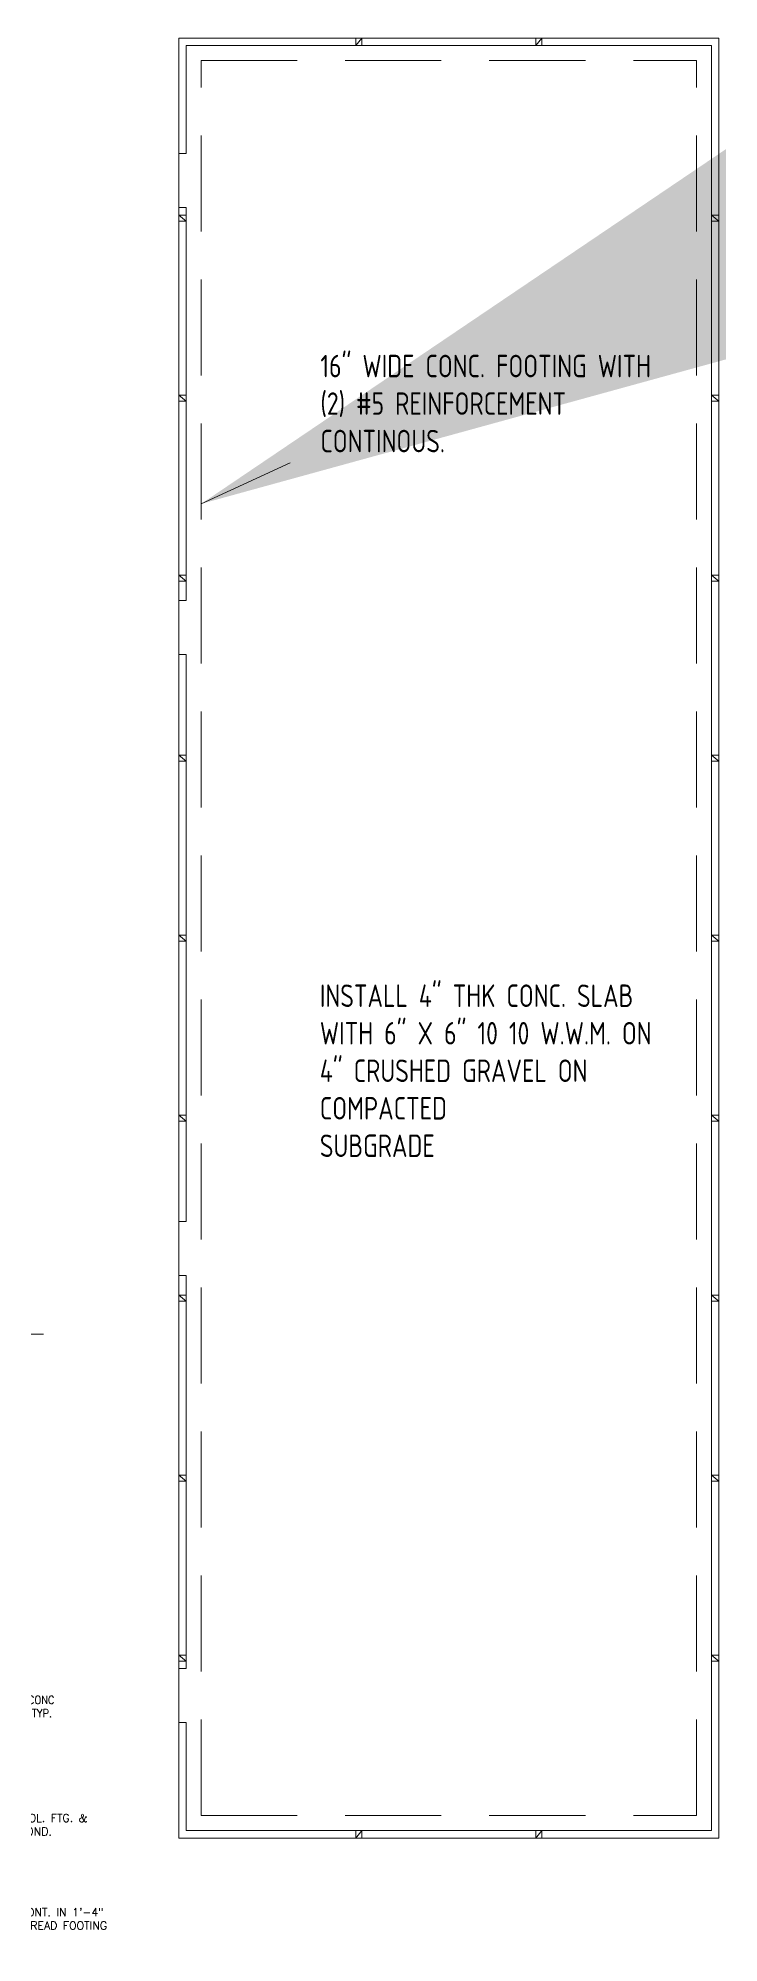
# Model space of a CAD drawing. Header units: feet. Extents: x -21713 to -20583, y -11834 to -10950.
# Drawn here: x -21071.9 to -21064.81, y -10974 to -10954.16 of the extents above; entities that cross this region are included whole.
import ezdxf

# ---------------------------------------------------------------- set-up
doc = ezdxf.new("R2010")
doc.units = ezdxf.units.FT
doc.header["$MEASUREMENT"] = 0
doc.linetypes.add('CENTERX2', pattern=[4, 2.5, -0.5, 0.5, -0.5])
doc.linetypes.add('DASHEDX2', pattern=[1.5, 1, -0.5])
doc.layers.get('0').update_dxf_attribs({"color": 4, "linetype": 'CENTERX2', "lineweight": 5})
for name, color, linetype, lineweight in [('anno', 7, 'Continuous', 9), ('anno2', 6, 'CENTERX2', 5), ('dim', 3, 'Continuous', 5), ('pipe', 4, 'Continuous', 5), ('wall', 7, 'Continuous', 9)]:
    doc.layers.add(name, color=color, linetype=linetype, lineweight=lineweight)
doc.styles.add('ARCH', font='archstyl.shx', dxfattribs={"width": 0.9})
doc.styles.add('ROMANS', font='ROMANS', dxfattribs={"height": 0.2})
doc.styles.get("Standard").update_dxf_attribs({"font": 'Roboto_Regular.ttf'})
doc.dimstyles.get("Standard").update_dxf_attribs({"dimtxt": 0.18, "dimasz": 0.18, "dimexe": 0.18, "dimexo": 0.0625, "dimgap": 0.09, "dimtad": 0, "dimtih": 1, "dimtoh": 1, "dimdec": 4, "dimzin": 0, "dimdsep": 46, "dimtxsty": 'Standard', "dimcen": 0.09, "dimadec": 0, "dimazin": 0, "dimtfac": 1, "dimtdec": 4, "dimtofl": 0, "dimtmove": 0, "dimatfit": 3, "dimfxl": 1, "dimtolj": 1, "dimtzin": 0, "dimarcsym": 0})

# ---------------------------------------------------------------- blocks, each defined once
blk = doc.blocks.new('*U18')
at = {"layer": 'dim', "color": 6}
for p, q in [((-0.031, -0.039), (-0.031, 0.039)), ((0.031, -0.039), (0.031, 0.039))]:
    blk.add_line(p, q, dxfattribs=at)
at = {"layer": 'dim'}
blk.add_line((0.031, 0.039), (-0.031, -0.039), dxfattribs=at)
blk = doc.blocks.new('*U19')
at = {"layer": 'dim', "color": 0, "linetype": 'ByBlock', "lineweight": -2, "transparency": 16777216}
for p in [(0, 0), (1.875, 0), (0, -18.671875), (1.875, -18.671875)]:
    blk.add_blockref('*U18', p, dxfattribs=at)
blk = doc.blocks.new('*U20')
at = {"layer": 'dim', "color": 6}
for p, q in [((0.039, 0.031), (-0.039, 0.031)), ((0.039, -0.031), (-0.039, -0.031))]:
    blk.add_line(p, q, dxfattribs=at)
at = {"layer": 'dim'}
blk.add_line((-0.039, 0.031), (0.039, -0.031), dxfattribs=at)
blk = doc.blocks.new('*U21')
at = {"layer": 'dim', "color": 0, "linetype": 'ByBlock', "lineweight": -2, "transparency": 16777216}
for p in [(0, 0), (5.546875, 0), (0, -1.875), (5.546875, -1.875), (0, -3.75), (5.546875, -3.75), (0, -5.625), (5.546875, -5.625), (0, -7.5), (5.546875, -7.5), (0, -9.375), (5.546875, -9.375), (0, -11.25), (5.546875, -11.25), (0, -13.125), (5.546875, -13.125), (0, -15), (5.546875, -15)]:
    blk.add_blockref('*U20', p, dxfattribs=at)
blk = doc.blocks.new('A$C8866910b')
at = {"layer": 'anno', "linetype": 'Continuous'}
blk.add_line((639.506, 866.36), (640.826, 866.36), dxfattribs=at)
at = {"layer": 'dim'}
for p, q in [((642.235, 878.094), (642.235, 878.656)), ((642.235, 873.437), (642.235, 874)), ((642.235, 866.969), (642.235, 867.531)), ((642.235, 862.312), (642.235, 862.875))]:
    blk.add_line(p, q, dxfattribs=at)
at = {"layer": 'pipe', "color": 1, "linetype": 'DASHEDX2'}
for p, q in [((642.47, 861.344), (642.47, 879.625)), ((642.47, 879.625), (647.626, 879.625)), ((647.626, 861.344), (647.626, 879.625)), ((642.47, 861.344), (647.626, 861.344))]:
    blk.add_line(p, q, dxfattribs=at)
at = {"layer": 'wall'}
for p, q in [((642.235, 879.859), (647.86, 879.859)), ((642.235, 878.656), (642.235, 879.859)), ((642.313, 878.656), (642.313, 879.781)), ((642.313, 879.781), (647.782, 879.781)), ((647.782, 861.187), (647.782, 879.781)), ((647.86, 861.109), (647.86, 879.859)), ((642.235, 878.656), (642.313, 878.656)), ((642.235, 878.094), (642.313, 878.094)), ((642.235, 874), (642.235, 878.094)), ((642.313, 874), (642.313, 878.094)), ((642.235, 874), (642.313, 874)), ((642.235, 873.437), (642.313, 873.437)), ((642.235, 867.531), (642.235, 873.437)), ((642.313, 867.531), (642.313, 873.437)), ((642.235, 867.531), (642.313, 867.531)), ((642.235, 866.969), (642.313, 866.969)), ((642.235, 862.875), (642.235, 866.969)), ((642.313, 862.875), (642.313, 866.969)), ((642.235, 862.875), (642.313, 862.875)), ((642.235, 862.312), (642.313, 862.312)), ((642.235, 861.109), (642.235, 862.312)), ((642.313, 861.187), (642.313, 862.312)), ((642.235, 861.109), (647.86, 861.109)), ((642.313, 861.187), (647.782, 861.187))]:
    blk.add_line(p, q, dxfattribs=at)
at = {"layer": 'dim'}
for name, p in [('*U19', (644.11, 879.82)), ('*U21', (642.274, 877.984))]:
    blk.add_blockref(name, p, dxfattribs=at)
at = {"layer": 'anno', "linetype": 'Continuous', "style": 'ROMANS', "width": 0.9}
for s, p in [('METAL CONT. SILL PLATE ANCHORED TO CONC', (638.615, 862.507)), ('WITH 1/2"%%C ANCHOR BOLTS @ 24" O.C. TYP.', (638.625, 862.368))]:
    blk.add_text(s, height=0.08333, dxfattribs=at).set_placement(p)
at = {"layer": 'anno', "linetype": 'Continuous', "char_height": 0.08333, "width": 2.14631, "attachment_point": 1, "style": 'ROMANS'}
for s, insert in [('RIGID FRAME COL. FTG. & PEDESTAL BEYOND.  ', (639.843, 861.36)), ('(4)-NO. 4\'S CONT. IN 1\'-4" \\PWIDE CONC. SPREAD FOOTING\\PTYP. ', (639.829, 860.379))]:
    blk.add_mtext(s, dxfattribs=dict(at, insert=insert))
at = {"layer": 'anno', "linetype": 'Continuous', "style": 'ROMANS', "width": 0.8}
for tag, p in [('FINISHFLOOR', (624.627, 866.409)), ('100\'-0"', (624.627, 866.265)), ('FINISHFLOOR', (639.723, 866.386)), ('100\'-0"', (639.723, 866.242)), ('FINISHFLOOR', (624.536, 861.908)), ('FINISHFLOOR', (639.66, 861.877)), ('100\'-0"', (624.536, 861.764)), ('100\'-0"', (639.66, 861.733))]:
    blk.add_attdef(tag, p, '', height=0.0781, dxfattribs=at)
at = {"layer": 'anno2', "linetype": 'Continuous', "char_height": 0.23438, "width": 3.45, "attachment_point": 1, "style": 'ARCH'}
for s, insert in [('16" WIDE CONC. FOOTING WITH (2) #5 REINFORCEMENT CONTINOUS. ', (643.711, 876.56)), ('INSTALL 4" THK CONC. SLAB WITH 6" X 6" 10 10 W.W.M. ON 4" CRUSHED GRAVEL ON COMPACTED\\PSUBGRADE', (643.705, 870.001))]:
    blk.add_mtext(s, dxfattribs=dict(at, insert=insert))
at = {"layer": 'anno', "color": 5, "linetype": 'Continuous'}
blk.add_leader([(642.47, 875.008), (643.395, 875.434)], dimstyle='Standard', override={"dimtxt": 8, "dimasz": 16, "dimexe": 8, "dimexo": 8, "dimgap": 0.0625, "dimtih": 0, "dimtoh": 0, "dimzin": 3, "dimcen": 0.0625, "dimclrd": 5, "dimclre": 5, "dimclrt": 4, "dimaunit": 1, "dimtzin": 3}, dxfattribs=at)

msp = doc.modelspace()

# ---------------------------------------------------------------- block references
msp.add_blockref('A$C8866910b', (-21712.668, -11834.014))

doc.saveas('drawing.dxf')
